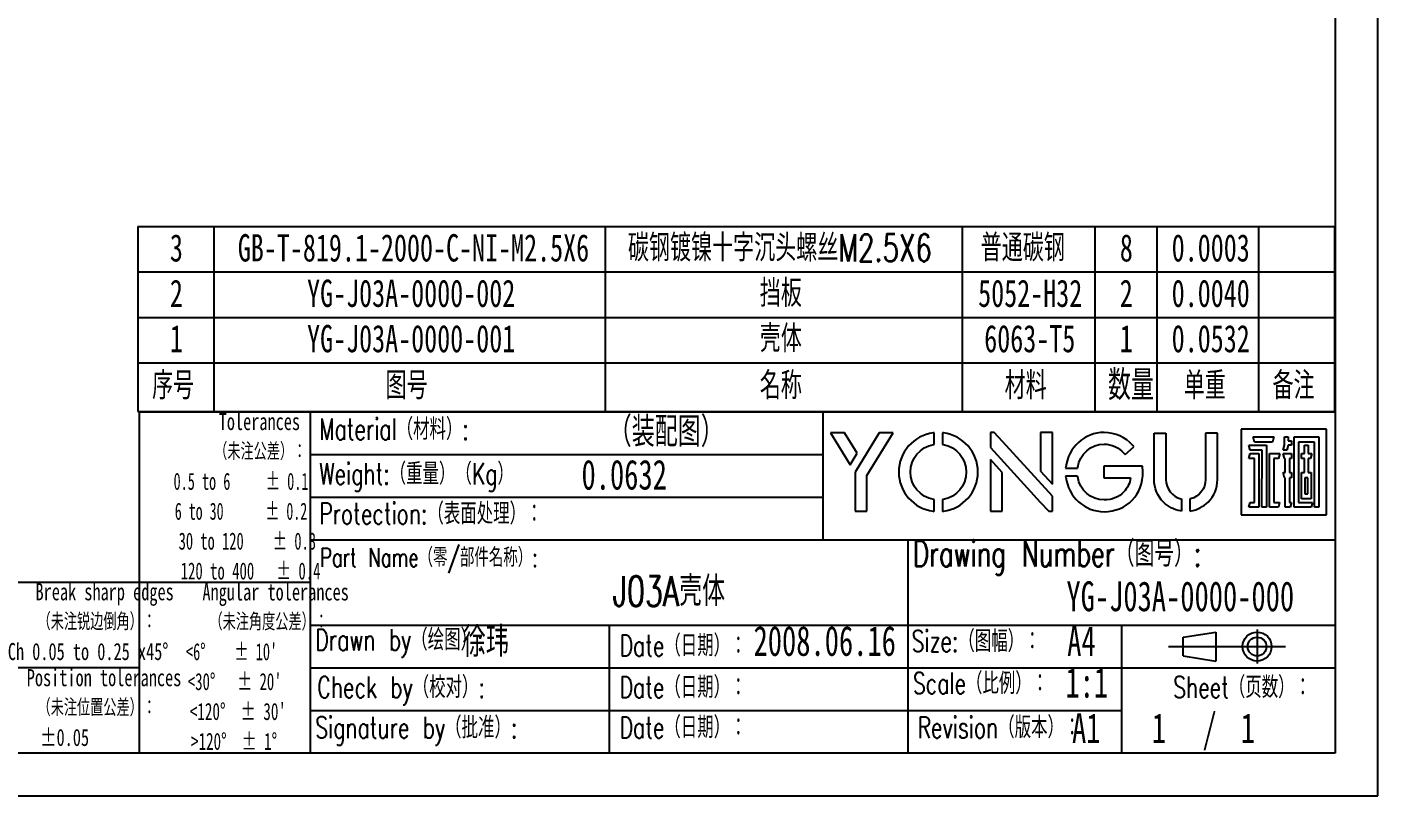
# Model space of a CAD drawing. Extents: x 0 to 297, y 0 to 210.
# Drawn here: x 138.8 to 297, y 0 to 90.1 of the extents above; entities that cross this region are included whole.
import ezdxf

# ---------------------------------------------------------------- set-up
doc = ezdxf.new("R2010")
doc.units = 0
doc.linetypes.add('SLD-中心线', pattern=[34.29, 30.48, -1.27, 1.27, -1.27])
doc.linetypes.add('SLD-实线', pattern=[0])
for name, color, linetype in [('YG-LOGO-A0', 179, 'SLD-实线'), ('图框', 7, 'SLD-实线'), ('标注层', 7, 'SLD-实线')]:
    doc.layers.add(name, color=color, linetype=linetype)
doc.styles.add('SLDTEXTSTYLE0', font='TXT', dxfattribs={"width": 0.7, "bigfont": 'bigfont'})
doc.styles.add('SLDTEXTSTYLE1', font='TXT', dxfattribs={"width": 0.7})
doc.styles.add('SLDTEXTSTYLE2', font='TXT', dxfattribs={"width": 0.616667})
doc.styles.add('SLDTEXTSTYLE3', font='TXT', dxfattribs={"width": 0.633333})
doc.styles.add('SLDTEXTSTYLE4', font='TXT', dxfattribs={"width": 0.65})
doc.styles.add('SLDTEXTSTYLE5', font='TXT', dxfattribs={"width": 0.645455})
doc.styles.add('SLDTEXTSTYLE6', font='TXT', dxfattribs={"width": 0.611111})
doc.styles.add('SLDTEXTSTYLE7', font='TXT', dxfattribs={"width": 0.6})
doc.styles.add('SLDTEXTSTYLE8', font='TXT', dxfattribs={"width": 0.622222})

# ---------------------------------------------------------------- blocks, each defined once
blk = doc.blocks.new('SW_NOTE_0_1')
at = {"layer": '图框', "color": 0, "char_height": 2, "attachment_point": 2}
for s, insert, style in [('Break sharp edges', (11.47, 2.58), 'SLDTEXTSTYLE1'), ('（未注锐边倒角）：', (10.55, -0.92), 'SLDTEXTSTYLE0'), ('Ch 0.05 to 0.25 x45°', (9.53, -4.42), 'SLDTEXTSTYLE1')]:
    blk.add_mtext(s, dxfattribs=dict(at, insert=insert, style=style))
blk = doc.blocks.new('SW_NOTE_0_2')
at = {"layer": '图框', "color": 0, "char_height": 2, "attachment_point": 2}
for s, insert, style in [('Position tolerances', (11.5, 2.58), 'SLDTEXTSTYLE1'), ('（未注位置公差）：', (10.65, -0.92), 'SLDTEXTSTYLE0'), ('±0.05', (6.89, -4.42), 'SLDTEXTSTYLE1')]:
    blk.add_mtext(s, dxfattribs=dict(at, insert=insert, style=style))
blk = doc.blocks.new('SW_NOTE_0_3')
at = {"layer": '图框', "color": 0, "char_height": 2, "attachment_point": 2}
for s, insert, style in [('Angular tolerances', (11.38, 2.58), 'SLDTEXTSTYLE1'), ('（未注角度公差）：', (10.57, -0.92), 'SLDTEXTSTYLE0'), ("<6°    ± 10'", (6.22, -4.42), 'SLDTEXTSTYLE2'), ("<30°   ± 20'", (6.59, -7.92), 'SLDTEXTSTYLE3'), ("<120°  ± 30'", (6.96, -11.42), 'SLDTEXTSTYLE4'), ('>120°  ± 1°', (6.52, -14.92), 'SLDTEXTSTYLE5')]:
    blk.add_mtext(s, dxfattribs=dict(at, insert=insert, style=style))
blk = doc.blocks.new('SW_NOTE_0_4')
at = {"layer": '图框', "color": 0, "char_height": 2, "attachment_point": 2}
for s, insert, style in [('Tolerances', (6.72, 2.58), 'SLDTEXTSTYLE1'), ('（未注公差）：', (6.82, -0.92), 'SLDTEXTSTYLE0'), ('0.5 to 6     ± 0.1', (4.57, -4.42), 'SLDTEXTSTYLE6'), ('6 to 30      ± 0.2', (4.57, -7.92), 'SLDTEXTSTYLE7'), ('30 to 120    ± 0.3', (5.31, -11.42), 'SLDTEXTSTYLE8'), ('120 to 400   ± 0.4', (5.69, -14.92), 'SLDTEXTSTYLE3')]:
    blk.add_mtext(s, dxfattribs=dict(at, insert=insert, style=style))
blk = doc.blocks.new('SW_TABLEANNOTATION_0')
at = {"layer": '标注层', "color": 0}
for p, q in [((0, 15.94), (0, 10.63)), ((0, 15.94), (8.89, 15.94)), ((8.89, 15.94), (8.89, 10.63)), ((8.89, 15.94), (54.69, 15.94)), ((54.69, 15.94), (54.69, 10.63)), ((54.69, 15.94), (96.52, 15.94)), ((96.52, 15.94), (96.52, 10.63)), ((96.52, 15.94), (112.03, 15.94)), ((112.03, 15.94), (112.03, 10.63)), ((112.03, 15.94), (119.3, 15.94)), ((119.3, 15.94), (119.3, 10.63)), ((119.3, 15.94), (131.2, 15.94)), ((131.2, 15.94), (131.2, 10.63)), ((131.2, 15.94), (140.1, 15.94)), ((140.1, 15.94), (140.1, 10.63)), ((0, 10.63), (0, 5.31)), ((0, 10.63), (8.89, 10.63)), ((8.89, 10.63), (8.89, 5.31)), ((8.89, 10.63), (54.69, 10.63)), ((54.69, 10.63), (54.69, 5.31)), ((54.69, 10.63), (96.52, 10.63)), ((96.52, 10.63), (96.52, 5.31)), ((96.52, 10.63), (112.03, 10.63)), ((112.03, 10.63), (112.03, 5.31)), ((112.03, 10.63), (119.3, 10.63)), ((119.3, 10.63), (119.3, 5.31)), ((119.3, 10.63), (131.2, 10.63)), ((131.2, 10.63), (131.2, 5.31)), ((131.2, 10.63), (140.1, 10.63)), ((140.1, 10.63), (140.1, 5.31)), ((0, 5.31), (0, 0)), ((0, 5.31), (8.89, 5.31)), ((8.89, 5.31), (8.89, 0)), ((8.89, 5.31), (54.69, 5.31)), ((54.69, 5.31), (54.69, 0)), ((54.69, 5.31), (96.52, 5.31)), ((96.52, 5.31), (96.52, 0)), ((96.52, 5.31), (112.03, 5.31)), ((112.03, 5.31), (112.03, 0)), ((112.03, 5.31), (119.3, 5.31)), ((119.3, 5.31), (119.3, 0)), ((119.3, 5.31), (131.2, 5.31)), ((131.2, 5.31), (131.2, 0)), ((131.2, 5.31), (140.1, 5.31)), ((140.1, 5.31), (140.1, 0)), ((0, 0), (0, -5.69)), ((0, 0), (8.89, 0)), ((8.89, 0), (8.89, -5.69)), ((8.89, 0), (54.69, 0)), ((54.69, 0), (54.69, -5.69)), ((54.69, 0), (96.52, 0)), ((96.52, 0), (96.52, -5.69)), ((96.52, 0), (112.03, 0)), ((112.03, 0), (112.03, -5.69)), ((112.03, 0), (119.3, 0)), ((119.3, 0), (119.3, -5.69)), ((119.3, 0), (131.2, 0)), ((131.2, 0), (131.2, -5.69)), ((131.2, 0), (140.1, 0)), ((140.1, 0), (140.1, -5.69)), ((0, -5.69), (8.89, -5.69)), ((8.89, -5.69), (54.69, -5.69)), ((54.69, -5.69), (96.52, -5.69)), ((96.52, -5.69), (112.03, -5.69)), ((112.03, -5.69), (119.3, -5.69)), ((119.3, -5.69), (131.2, -5.69)), ((131.2, -5.69), (140.1, -5.69))]:
    blk.add_line(p, q, dxfattribs=at)
at = {"layer": '标注层', "color": 0, "attachment_point": 1}
for s, insert, char_height, style in [('3', (3.74, 15.06), 3.2, 'SLDTEXTSTYLE1'), ('GB-T-819.1-2000-C-NI-M2.5X6', (11.69, 15.06), 3.2, 'SLDTEXTSTYLE1'), ('碳钢镀镍十字沉头螺丝M2.5X6', (57.37, 15.06), 3.2, 'SLDTEXTSTYLE0'), ('普通碳钢', (98.68, 15.06), 3.2, 'SLDTEXTSTYLE0'), ('8', (114.97, 15.06), 3.2, 'SLDTEXTSTYLE1'), ('0.0003', (121.04, 15.06), 3.2, 'SLDTEXTSTYLE1'), ('2', (3.74, 9.74), 3.2, 'SLDTEXTSTYLE1'), ('YG-J03A-0000-002', (19.8, 9.74), 3.2, 'SLDTEXTSTYLE1'), ('挡板', (72.81, 9.74), 3.2, 'SLDTEXTSTYLE0'), ('5052-H32', (98.38, 9.74), 3.2, 'SLDTEXTSTYLE1'), ('2', (114.96, 9.74), 3.2, 'SLDTEXTSTYLE1'), ('0.0040', (121.04, 9.74), 3.2, 'SLDTEXTSTYLE1'), ('壳体', (72.81, 4.43), 3.2, 'SLDTEXTSTYLE0'), ('1', (3.74, 4.43), 3.2, 'SLDTEXTSTYLE1'), ('YG-J03A-0000-001', (19.8, 4.43), 3.2, 'SLDTEXTSTYLE1'), ('6063-T5', (99.09, 4.43), 3.2, 'SLDTEXTSTYLE1'), ('1', (114.96, 4.43), 3.2, 'SLDTEXTSTYLE1'), ('0.0532', (121.04, 4.43), 3.2, 'SLDTEXTSTYLE1'), ('序号', (1.65, -1.07), 3.2, 'SLDTEXTSTYLE0'), ('图号', (28.99, -1.07), 3.2, 'SLDTEXTSTYLE0'), ('名称', (72.81, -1.07), 3.2, 'SLDTEXTSTYLE0'), ('材料', (101.48, -1.07), 3.2, 'SLDTEXTSTYLE0'), ('数量', (113.58, -0.87), 3.5, 'SLDTEXTSTYLE0'), ('单重', (122.45, -1.07), 3.2, 'SLDTEXTSTYLE0'), ('备注', (132.85, -1.07), 3.2, 'SLDTEXTSTYLE0')]:
    blk.add_mtext(s, dxfattribs=dict(at, insert=insert, char_height=char_height, style=style))

msp = doc.modelspace()

# ---------------------------------------------------------------- linework, layer by layer
at = {"layer": 'YG-LOGO-A0'}
for p, q in [((280.963, 42.945), (280.963, 32.945)), ((290.963, 42.945), (280.963, 42.945)), ((290.963, 32.945), (290.963, 42.945)), ((282.551, 41.456), (282.392, 42.048)), ((282.392, 42.048), (284.38, 42.048)), ((284.38, 41.456), (282.551, 41.456)), ((284.38, 42.048), (284.38, 42.047)), ((284.38, 42.047), (284.821, 42.047)), ((284.664, 41.457), (284.38, 41.457)), ((284.38, 41.457), (284.38, 41.456)), ((284.821, 42.047), (284.664, 41.457)), ((286.062, 41.097), (286.062, 42.044)), ((286.062, 42.044), (286.489, 42.044)), ((286.489, 42.044), (286.489, 41.609)), ((286.489, 41.609), (286.862, 41.609)), ((286.862, 41.609), (286.862, 41.095)), ((286.862, 41.609), (286.862, 41.609)), ((286.862, 41.609), (286.862, 41.609)), ((287.175, 33.843), (287.175, 42.047)), ((287.175, 42.047), (287.431, 42.047)), ((287.431, 42.047), (287.688, 42.047)), ((287.688, 42.047), (289.553, 42.047)), ((289.553, 41.456), (287.688, 41.456)), ((287.688, 41.456), (287.688, 34.356)), ((289.553, 42.047), (289.725, 42.047)), ((289.553, 33.842), (289.553, 41.456)), ((289.725, 42.047), (290.065, 42.047)), ((290.065, 42.047), (290.065, 33.842)), ((282.023, 40.505), (281.867, 41.096)), ((281.867, 41.096), (283.422, 41.096)), ((281.867, 39.538), (282.023, 40.128)), ((283.422, 40.505), (282.023, 40.505)), ((282.023, 40.128), (283.061, 40.128)), ((283.061, 40.128), (283.061, 39.538)), ((283.419, 33.842), (283.422, 40.505)), ((283.422, 41.096), (283.422, 41.096)), ((283.422, 41.096), (283.935, 41.096)), ((283.935, 40.505), (283.932, 33.842)), ((283.935, 41.096), (283.935, 40.505)), ((283.935, 41.096), (283.935, 41.096)), ((283.935, 40.505), (283.935, 40.505)), ((284.304, 34.356), (284.304, 39.856)), ((284.304, 39.856), (284.305, 39.856)), ((284.305, 39.856), (284.305, 40.128)), ((284.305, 40.128), (285.499, 40.128)), ((285.499, 40.128), (285.342, 39.538)), ((286.059, 39.538), (285.902, 40.128)), ((285.902, 40.128), (286.862, 40.128)), ((285.904, 40.504), (286.062, 41.097)), ((286.33, 40.504), (285.904, 40.504)), ((286.489, 41.095), (286.33, 40.504)), ((286.862, 41.095), (286.489, 41.095)), ((286.726, 41.096), (286.726, 41.095)), ((286.862, 40.128), (286.862, 39.538)), ((288.06, 39.538), (288.06, 40.128)), ((288.06, 40.128), (288.386, 40.128)), ((288.386, 40.128), (288.386, 41.096)), ((288.386, 41.096), (288.813, 41.096)), ((288.813, 41.096), (288.813, 40.128)), ((288.813, 40.128), (289.256, 40.128)), ((289.256, 40.128), (289.1, 39.538)), ((282.547, 39.538), (281.867, 39.538)), ((282.544, 34.356), (282.547, 39.538)), ((283.06, 39.538), (283.057, 34.356)), ((283.061, 39.538), (283.06, 39.538)), ((285.342, 39.538), (284.817, 39.538)), ((284.817, 39.538), (284.817, 34.356)), ((286.126, 39.538), (286.059, 39.538)), ((286.126, 37.866), (286.126, 39.538)), ((286.862, 39.538), (286.638, 39.538)), ((286.638, 39.538), (286.638, 37.866)), ((288.386, 39.538), (288.06, 39.538)), ((288.386, 37.867), (288.386, 39.538)), ((289.1, 39.538), (288.813, 39.538)), ((288.813, 39.538), (288.813, 37.867)), ((286.059, 37.276), (285.902, 37.866)), ((285.902, 37.866), (286.126, 37.866)), ((286.126, 37.276), (286.059, 37.276)), ((286.126, 34.356), (286.126, 37.276)), ((286.638, 37.866), (286.862, 37.866)), ((286.862, 37.276), (286.638, 37.276)), ((286.638, 37.276), (286.638, 34.356)), ((286.862, 37.866), (286.862, 37.276)), ((288.06, 37.544), (288.06, 37.867)), ((288.06, 37.867), (288.386, 37.867)), ((288.06, 37.276), (288.06, 37.544)), ((288.06, 35.377), (288.06, 37.276)), ((288.805, 37.276), (288.433, 37.276)), ((288.433, 37.276), (288.433, 35.377)), ((288.805, 35.377), (288.805, 37.276)), ((288.813, 37.867), (289.178, 37.867)), ((289.178, 37.867), (289.178, 37.544)), ((289.178, 37.544), (289.178, 37.276)), ((289.178, 37.276), (289.178, 35.377)), ((288.06, 35.094), (288.06, 35.377)), ((288.06, 34.786), (288.06, 35.094)), ((288.433, 35.377), (288.805, 35.377)), ((289.178, 35.377), (289.178, 35.094)), ((289.178, 35.094), (289.178, 34.786)), ((281.887, 33.842), (282.023, 34.356)), ((283.061, 33.842), (281.887, 33.842)), ((282.023, 34.356), (282.544, 34.356)), ((283.057, 34.356), (283.061, 34.356)), ((283.061, 34.356), (283.061, 33.842)), ((283.932, 33.842), (283.419, 33.842)), ((284.304, 34.099), (284.304, 34.356)), ((284.304, 33.842), (284.304, 34.099)), ((285.341, 33.842), (284.304, 33.842)), ((284.817, 34.356), (285.477, 34.356)), ((285.477, 34.356), (285.341, 33.842)), ((286.126, 34.099), (286.126, 34.356)), ((286.126, 33.842), (286.126, 34.099)), ((286.726, 33.842), (286.126, 33.842)), ((286.638, 34.356), (286.862, 34.356)), ((286.862, 34.356), (286.726, 33.842)), ((287.445, 33.843), (287.175, 33.843)), ((287.445, 33.842), (287.445, 33.843)), ((289.191, 33.842), (287.445, 33.842)), ((287.688, 34.356), (289.327, 34.356)), ((289.178, 34.786), (288.06, 34.786)), ((289.327, 34.356), (289.191, 33.842)), ((290.065, 33.842), (289.553, 33.842)), ((280.963, 32.945), (290.963, 32.945))]:
    msp.add_line(p, q, dxfattribs=at)
at = {"layer": 'YG-LOGO-A0', "linetype": 'SLD-实线'}
for p, q in [((234.522, 42.536), (232.886, 42.536)), ((232.886, 42.536), (235.179, 38.802)), ((235.999, 40.132), (234.522, 42.536)), ((238.605, 42.536), (235.768, 37.936)), ((237.161, 37.543), (240.242, 42.536)), ((240.242, 42.536), (238.605, 42.536)), ((245.046, 42.55), (244.921, 42.534)), ((244.955, 41.155), (245.046, 41.171)), ((245.046, 41.171), (245.046, 42.55)), ((246.122, 42.534), (245.998, 42.55)), ((245.998, 42.55), (245.998, 41.171)), ((245.998, 41.171), (246.089, 41.155)), ((252.065, 42.575), (251.619, 42.575)), ((251.619, 42.575), (251.619, 40.827)), ((253.053, 41.511), (252.065, 42.575)), ((258.888, 35.103), (253.053, 41.511)), ((258.888, 42.575), (257.495, 42.575)), ((257.495, 42.575), (257.495, 38.042)), ((258.888, 36.513), (258.888, 42.575)), ((270.782, 37.047), (270.782, 42.506)), ((270.782, 42.506), (272.175, 42.506)), ((272.175, 42.506), (272.175, 37.047)), ((276.804, 42.506), (276.804, 37.047)), ((278.197, 42.506), (276.804, 42.506)), ((278.197, 37.047), (278.197, 42.506)), ((235.179, 38.802), (235.999, 40.132)), ((251.619, 40.827), (255.92, 36.102)), ((267.247, 40.143), (267.391, 39.98)), ((267.391, 39.98), (268.431, 40.883)), ((268.431, 40.883), (268.285, 41.048)), ((253.012, 37.888), (251.619, 39.417)), ((251.619, 39.417), (251.619, 33.354)), ((257.495, 38.042), (258.888, 36.513)), ((260.445, 38.526), (260.43, 38.402)), ((260.43, 38.402), (261.822, 38.402)), ((261.822, 38.402), (261.837, 38.494)), ((264.887, 38.622), (264.887, 37.25)), ((269.43, 38.622), (264.887, 38.622)), ((269.453, 37.96), (269.43, 38.622)), ((235.768, 37.936), (235.768, 33.37)), ((237.161, 33.367), (237.161, 37.543)), ((253.012, 33.354), (253.012, 37.888)), ((261.822, 37.47), (260.43, 37.47)), ((260.43, 37.47), (260.445, 37.346)), ((261.837, 37.378), (261.822, 37.47)), ((264.887, 37.25), (268.037, 37.25)), ((255.92, 36.102), (257.455, 34.418)), ((258.888, 33.354), (258.888, 35.103)), ((273.93, 34.804), (274.013, 34.783)), ((275.049, 34.804), (274.965, 34.783)), ((235.768, 33.37), (237.161, 33.367)), ((244.921, 33.348), (245.046, 33.332)), ((245.046, 34.711), (244.955, 34.727)), ((245.046, 33.332), (245.046, 34.711)), ((246.089, 34.727), (245.998, 34.711)), ((245.998, 34.711), (245.998, 33.332)), ((245.998, 33.332), (246.122, 33.348)), ((251.619, 33.354), (253.012, 33.354)), ((257.455, 34.418), (258.442, 33.354)), ((258.442, 33.354), (258.888, 33.354)), ((274.013, 33.372), (273.885, 33.393)), ((274.013, 34.783), (274.013, 33.372)), ((274.965, 34.783), (274.965, 33.372)), ((274.965, 33.372), (275.093, 33.393))]:
    msp.add_line(p, q, dxfattribs=at)
for points in [[(244.921, 42.534), (242.622, 42.235), (240.888, 40.261), (240.888, 37.941)], [(240.888, 37.941), (240.888, 35.622), (242.622, 33.647), (244.921, 33.348)], [(268.037, 37.25), (267.942, 36.613), (267.666, 36.046), (267.234, 35.603)], [(271.867, 34.426), (271.167, 35.125), (270.782, 36.056), (270.782, 37.047)], [(272.175, 37.047), (272.175, 35.984), (272.896, 35.061), (273.93, 34.804)], [(276.804, 37.047), (276.804, 35.984), (276.082, 35.061), (275.049, 34.804)], [(277.111, 34.426), (277.811, 35.125), (278.197, 36.056), (278.197, 37.047)], [(273.885, 33.393), (273.117, 33.518), (272.419, 33.875), (271.867, 34.426)], [(275.093, 33.393), (275.862, 33.518), (276.559, 33.875), (277.111, 34.426)]]:
    msp.add_open_spline(points, degree=3, dxfattribs=at)
for points, knots in [([(244.955, 34.727), (243.391, 35.003), (242.256, 36.354), (242.256, 37.941), (242.256, 39.528), (243.391, 40.879), (244.955, 41.155)], [4, 4, 4, 4, 5, 5, 5, 6, 6, 6, 6]), ([(246.089, 41.155), (247.653, 40.879), (248.788, 39.528), (248.788, 37.941), (248.788, 36.354), (247.653, 35.003), (246.089, 34.727)], [3, 3, 3, 3, 4, 4, 4, 5, 5, 5, 5]), ([(246.122, 33.348), (248.421, 33.647), (250.155, 35.622), (250.155, 37.941), (250.155, 40.261), (248.421, 42.235), (246.122, 42.534)], [8, 8, 8, 8, 9, 9, 9, 10, 10, 10, 10]), ([(268.285, 41.048), (267.428, 42.018), (266.206, 42.574), (264.931, 42.574), (262.66, 42.574), (260.732, 40.834), (260.445, 38.526)], [5, 5, 5, 5, 6, 6, 6, 7, 7, 7, 7]), ([(261.837, 38.494), (262.099, 40.063), (263.4, 41.202), (264.931, 41.202), (265.808, 41.202), (266.653, 40.816), (267.247, 40.143)], [0, 0, 0, 0, 1, 1, 1, 2, 2, 2, 2]), ([(260.445, 37.348), (260.445, 37.348), (260.731, 35.039), (262.66, 33.298), (264.931, 33.298), (266.208, 33.298), (267.378, 33.777), (268.227, 34.648)], [7.9997323, 7.9997323, 7.9997323, 7.9997323, 8, 9, 9, 9, 10, 10, 10, 10]), ([(267.234, 35.603), (266.649, 35.002), (265.83, 34.67), (264.931, 34.67), (263.4, 34.67), (262.099, 35.809), (261.837, 37.378)], [3, 3, 3, 3, 4, 4, 4, 5, 5, 5, 5]), ([(268.227, 34.648), (269.063, 35.507), (269.499, 36.684), (269.453, 37.962), (269.453, 37.962)], [10, 10, 10, 10, 11, 11.000542, 11.000542, 11.000542, 11.000542])]:
    msp.add_open_spline(points, degree=3, knots=knots, dxfattribs=at)
at = {"layer": '图框'}
for p, q in [((297, 0), (297, 210)), ((292, 205), (292, 5)), ((152, 45), (292, 45)), ((152, 5), (152, 45)), ((172, 5), (172, 45)), ((232, 45), (232, 30)), ((172, 40), (232, 40)), ((172, 35), (232, 35)), ((172, 30), (292, 30)), ((242, 5), (242, 30)), ((172, 25), (132, 25)), ((172, 20), (292, 20)), ((207, 5), (207, 20)), ((267, 5), (267, 20)), ((274.188, 18.6), (277.997, 19.2)), ((152, 15), (132, 15)), ((172, 15), (292, 15)), ((172, 10), (267, 10)), ((292, 5), (5, 5)), ((0, 0), (297, 0))]:
    msp.add_line(p, q, dxfattribs=at)
at = {"layer": '图框', "color": 7, "linetype": 'SLD-实线'}
for p, q in [((277.997, 19.2), (277.997, 15.8)), ((274.188, 16.4), (274.188, 18.6)), ((274.188, 16.4), (277.997, 15.8))]:
    msp.add_line(p, q, dxfattribs=at)
at = {"layer": '图框', "linetype": 'SLD-中心线'}
for p, q in [((282.842, 19.5), (282.842, 15.5)), ((272.477, 17.5), (286.163, 17.5))]:
    msp.add_line(p, q, dxfattribs=at)
at = {"layer": '图框'}
for radius in [1.7, 1.1]:
    msp.add_circle((282.842, 17.5), radius, dxfattribs=at)

# ---------------------------------------------------------------- block references
for name, p in [('SW_NOTE_0_4', (159.301, 42.274)), ('SW_NOTE_0_1', (136.432, 22.339)), ('SW_NOTE_0_3', (156.543, 22.32)), ('SW_NOTE_0_2', (136.331, 12.278))]:
    msp.add_blockref(name, p, dxfattribs=at)
at = {"layer": '标注层'}
msp.add_blockref('SW_TABLEANNOTATION_0', (151.804, 50.737), dxfattribs=at)

# ---------------------------------------------------------------- texts
at = {"layer": '图框'}
for s, insert, char_height, attachment_point, style in [('Material（材料）:', (173.021, 44.212), 2.5, 1, 'SLDTEXTSTYLE0'), ('（装配图）', (213.658, 44.415), 3.5, 2, 'SLDTEXTSTYLE0'), ('Weight:（重量）（Kg）', (173.021, 38.98), 2.5, 1, 'SLDTEXTSTYLE0'), ('0.0632', (208.739, 39.382), 3.5, 2, 'SLDTEXTSTYLE1'), ('Protection:（表面处理）：', (173.021, 34.32), 2.5, 1, 'SLDTEXTSTYLE0'), ('Drawing Number（图号）:', (242.535, 29.875), 3, 1, 'SLDTEXTSTYLE0'), ('Part Name（零/部件名称）:', (173.124, 29.039), 2.2, 1, 'SLDTEXTSTYLE0'), ('J03A壳体', (213.975, 25.736), 3.5, 2, 'SLDTEXTSTYLE0'), ('YG-J03A-0000-000', (273.852, 25.139), 3.5, 2, 'SLDTEXTSTYLE1'), ('Drawn by（绘图）:', (172.569, 19.551), 2.5, 1, 'SLDTEXTSTYLE0'), ('徐玮', (189.822, 19.803), 3.5, 1, 'SLDTEXTSTYLE0'), ('Date（日期）：', (208.192, 18.865), 2.5, 1, 'SLDTEXTSTYLE0'), ('2008.06.16', (223.886, 19.91), 3.5, 1, 'SLDTEXTSTYLE1'), ('Size:（图幅）：', (242.388, 19.381), 2.5, 1, 'SLDTEXTSTYLE0'), ('A4', (260.612, 19.91), 3.5, 1, 'SLDTEXTSTYLE1'), ('Check by（校对）:', (172.812, 13.984), 2.5, 1, 'SLDTEXTSTYLE0'), ('Date（日期）：', (208.192, 13.984), 2.5, 1, 'SLDTEXTSTYLE0'), ('Scale（比例）：', (242.535, 14.446), 2.5, 1, 'SLDTEXTSTYLE0'), ('1:1', (262.906, 15.028), 3.5, 2, 'SLDTEXTSTYLE1'), ('Sheet（页数）：', (273.013, 13.984), 2.5, 1, 'SLDTEXTSTYLE0'), ('Signature by（批准）:', (172.563, 9.261), 2.5, 1, 'SLDTEXTSTYLE0'), ('Date（日期）：', (208.192, 9.285), 2.5, 1, 'SLDTEXTSTYLE0'), ('Revision（版本）：', (243.08, 9.285), 2.5, 1, 'SLDTEXTSTYLE0'), ('A1', (261.177, 9.691), 3.5, 1, 'SLDTEXTSTYLE1'), ('1', (270.519, 9.691), 3.5, 1, 'SLDTEXTSTYLE1'), ('/', (276.448, 9.691), 3.5, 1, 'SLDTEXTSTYLE1'), ('1', (280.931, 9.691), 3.5, 1, 'SLDTEXTSTYLE1')]:
    msp.add_mtext(s, dxfattribs=dict(at, insert=insert, char_height=char_height, attachment_point=attachment_point, style=style))

doc.saveas('drawing.dxf')
